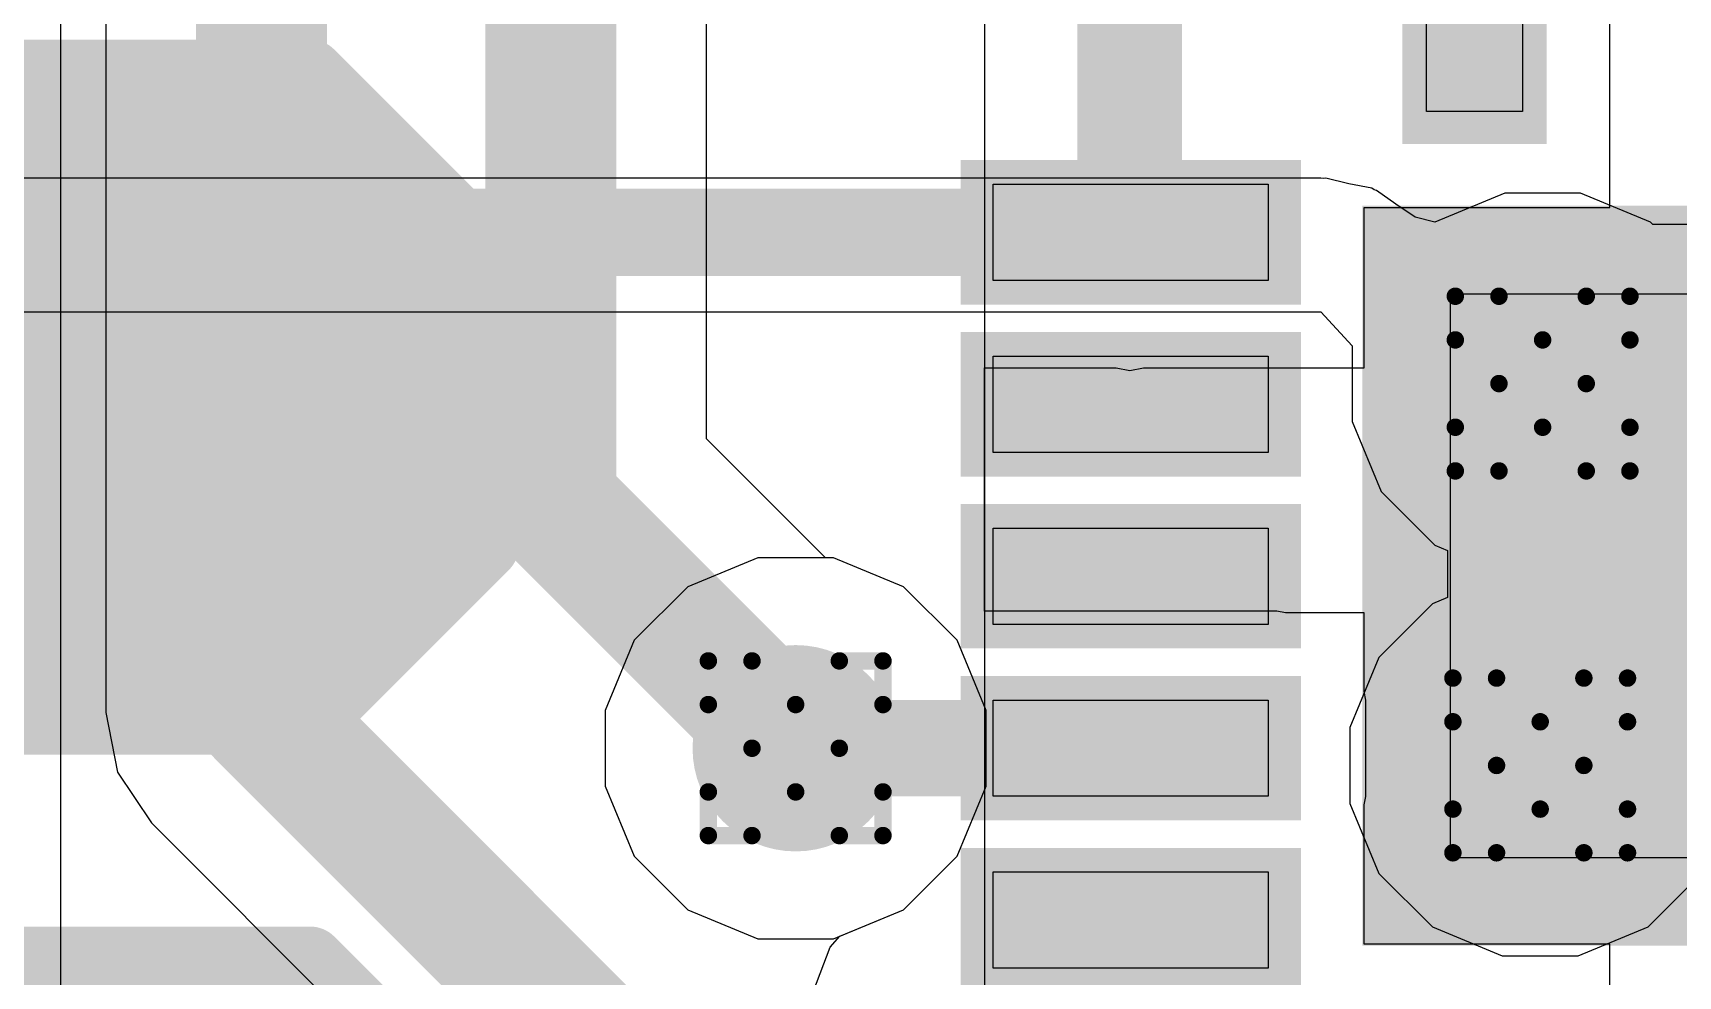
# Model space of a CAD drawing. Header units: inches. Extents: x -11 to 5379, y 0 to 5429.
# Drawn here: x 326.076 to 330.862, y 16.94 to 19.683 of the extents above; entities that cross this region are included whole.
import ezdxf

# ---------------------------------------------------------------- set-up
doc = ezdxf.new("R2010")
doc.units = ezdxf.units.IN
for name, color, linetype in [('Bottom Layer', 5, 'Continuous'), ('Drill Drawing', 1, 'Continuous'), ('GND', 16, 'Continuous'), ('PWR', 76, 'Continuous'), ('Top Layer', 1, 'Continuous'), ('Top Overlay', 2, 'Continuous'), ('Top Paste', 8, 'Continuous'), ('Top Solder', 216, 'Continuous'), ('Via Holes', 16, 'Continuous')]:
    doc.layers.add(name, color=color, linetype=linetype)

# ---------------------------------------------------------------- blocks, each defined once
blk = doc.blocks.new('14_VQFN__3_5_3_5__95')
at = {"layer": 'Top Layer'}
for points in [[(-1.14, 2.1751), (-0.86, 2.1751), (-0.86, 1.3251), (-1.14, 1.3251)], [(-0.6399, 2.1751), (-0.3599, 2.1751), (-0.3599, 1.3251), (-0.6399, 1.3251)], [(-0.14, 2.1751), (0.14, 2.1751), (0.14, 1.3251), (-0.14, 1.3251)], [(0.3601, 2.1751), (0.6401, 2.1751), (0.6401, 1.3251), (0.3601, 1.3251)], [(0.86, 2.1751), (1.14, 2.1751), (1.14, 1.3251), (0.86, 1.3251)], [(1.025, -1.025), (-1.025, -1.025), (-1.025, 1.025), (1.025, 1.025)], [(-2.1751, 0.6101), (-2.1751, 0.8901), (-1.3251, 0.8901), (-1.3251, 0.6101)], [(2.1751, 0.8901), (2.1751, 0.6101), (1.3251, 0.6101), (1.3251, 0.8901)], [(-1.3251, -0.6101), (-1.3251, -0.8901), (-2.1751, -0.8901), (-2.1751, -0.6101)], [(2.1751, -0.6101), (2.1751, -0.8901), (1.3251, -0.8901), (1.3251, -0.6101)], [(-0.8585, -2.1751), (-1.1385, -2.1751), (-1.1385, -1.3251), (-0.8585, -1.3251)], [(-0.3583, -2.1751), (-0.6384, -2.1751), (-0.6384, -1.3251), (-0.3583, -1.3251)], [(0.1415, -2.1751), (-0.1385, -2.1751), (-0.1385, -1.3251), (0.1415, -1.3251)], [(0.6417, -2.1751), (0.3616, -2.1751), (0.3616, -1.3251), (0.6417, -1.3251)], [(1.1415, -2.1751), (0.8615, -2.1751), (0.8615, -1.3251), (1.1415, -1.3251)]]:
    blk.add_hatch(color=1, dxfattribs=at).paths.add_polyline_path(points)
at = {"layer": 'Top Solder'}
for points in [[(-1.21, 2.2451), (-0.79, 2.2451), (-0.79, 1.2551), (-1.21, 1.2551)], [(-0.7099, 2.2451), (-0.2899, 2.2451), (-0.2899, 1.2551), (-0.7099, 1.2551)], [(-0.21, 2.2451), (0.21, 2.2451), (0.21, 1.2551), (-0.21, 1.2551)], [(0.2901, 2.2451), (0.7101, 2.2451), (0.7101, 1.2551), (0.2901, 1.2551)], [(0.79, 2.2451), (1.21, 2.2451), (1.21, 1.2551), (0.79, 1.2551)], [(1.0758, -1.0758), (-1.0758, -1.0758), (-1.0758, 1.0758), (1.0758, 1.0758)], [(-2.2451, 0.5401), (-2.2451, 0.9601), (-1.2551, 0.9601), (-1.2551, 0.5401)], [(2.2451, 0.9601), (2.2451, 0.5401), (1.2551, 0.5401), (1.2551, 0.9601)], [(-1.2551, -0.5401), (-1.2551, -0.9601), (-2.2451, -0.9601), (-2.2451, -0.5401)], [(2.2451, -0.5401), (2.2451, -0.9601), (1.2551, -0.9601), (1.2551, -0.5401)], [(-0.7885, -2.2451), (-1.2085, -2.2451), (-1.2085, -1.2551), (-0.7885, -1.2551)], [(-0.2883, -2.2451), (-0.7084, -2.2451), (-0.7084, -1.2551), (-0.2883, -1.2551)], [(0.2115, -2.2451), (-0.2085, -2.2451), (-0.2085, -1.2551), (0.2115, -1.2551)], [(0.7117, -2.2451), (0.2916, -2.2451), (0.2916, -1.2551), (0.7117, -1.2551)], [(1.2115, -2.2451), (0.7915, -2.2451), (0.7915, -1.2551), (1.2115, -1.2551)]]:
    blk.add_hatch(color=216, dxfattribs=at).paths.add_polyline_path(points)
at = {"layer": 'Top Overlay'}
for points in [[(-1.75, 1.1212, 0.127, 0.127, 0), (-1.75, 1.75, 0.127, 0.127, 0)], [(-1.3711, 1.75, 0.127, 0.127, 0), (-1.75, 1.75, 0.127, 0.127, 0)], [(1.75, 1.75, 0.127, 0.127, 0), (1.3711, 1.75, 0.127, 0.127, 0)], [(1.75, 1.1212, 0.127, 0.127, 0), (1.75, 1.75, 0.127, 0.127, 0)], [(-1.75, -0.3768, 0.127, 0.127, 0), (-1.75, 0.3789, 0.127, 0.127, 0)], [(1.75, -0.3788, 0.127, 0.127, 0), (1.75, 0.3789, 0.127, 0.127, 0)], [(-2.2835, -0.7247, 0.127, 0.127, 0), (-2.3597, -0.6485, 0.127, 0.127, 0)], [(-2.3597, -0.8009, 0.127, 0.127, 0), (-2.3597, -0.6485, 0.127, 0.127, 0)], [(-2.3597, -0.8009, 0.127, 0.127, 0), (-2.2835, -0.7247, 0.127, 0.127, 0)], [(-1.75, -1.75, 0.127, 0.127, 0), (-1.75, -1.1191, 0.127, 0.127, 0)], [(1.75, -1.75, 0.127, 0.127, 0), (1.75, -1.1211, 0.127, 0.127, 0)], [(-1.7501, -1.7501, 0.127, 0.127, 0), (-1.75, -1.75, 0.127, 0.127, 0)], [(-1.3696, -1.7501, 0.127, 0.127, 0), (-1.7501, -1.7501, 0.127, 0.127, 0)], [(1.75, -1.7501, 0.127, 0.127, 0), (1.3727, -1.7501, 0.127, 0.127, 0)], [(1.75, -1.7501, 0.127, 0.127, 0), (1.75, -1.75, 0.127, 0.127, 0)]]:
    blk.add_lwpolyline(points, format="xyseb", dxfattribs=at)
for points in [[(-1.7818, 1.75, 0.0635, 0.0635, 1), (-1.7183, 1.75, 0.0635, 0.0635, 1)], [(-1.7818, 1.75, 0.0635, 0.0635, 1), (-1.7183, 1.75, 0.0635, 0.0635, 1)], [(-1.4029, 1.75, 0.0635, 0.0635, 1), (-1.3394, 1.75, 0.0635, 0.0635, 1)], [(1.3394, 1.75, 0.0635, 0.0635, 1), (1.4029, 1.75, 0.0635, 0.0635, 1)], [(1.7183, 1.75, 0.0635, 0.0635, 1), (1.7818, 1.75, 0.0635, 0.0635, 1)], [(1.7183, 1.75, 0.0635, 0.0635, 1), (1.7818, 1.75, 0.0635, 0.0635, 1)], [(-1.7818, 1.1212, 0.0635, 0.0635, 1), (-1.7183, 1.1212, 0.0635, 0.0635, 1)], [(1.7183, 1.1212, 0.0635, 0.0635, 1), (1.7818, 1.1212, 0.0635, 0.0635, 1)], [(-1.7818, 0.3789, 0.0635, 0.0635, 1), (-1.7183, 0.3789, 0.0635, 0.0635, 1)], [(1.7183, 0.3789, 0.0635, 0.0635, 1), (1.7818, 0.3789, 0.0635, 0.0635, 1)], [(-1.7818, -0.3768, 0.0635, 0.0635, 1), (-1.7183, -0.3768, 0.0635, 0.0635, 1)], [(1.7183, -0.3788, 0.0635, 0.0635, 1), (1.7818, -0.3788, 0.0635, 0.0635, 1)], [(-2.3914, -0.6485, 0.0635, 0.0635, 1), (-2.3279, -0.6485, 0.0635, 0.0635, 1)], [(-2.3914, -0.6485, 0.0635, 0.0635, 1), (-2.3279, -0.6485, 0.0635, 0.0635, 1)], [(-2.3152, -0.7247, 0.0635, 0.0635, 1), (-2.2517, -0.7247, 0.0635, 0.0635, 1)], [(-2.3152, -0.7247, 0.0635, 0.0635, 1), (-2.2517, -0.7247, 0.0635, 0.0635, 1)], [(-2.3914, -0.8009, 0.0635, 0.0635, 1), (-2.3279, -0.8009, 0.0635, 0.0635, 1)], [(-2.3914, -0.8009, 0.0635, 0.0635, 1), (-2.3279, -0.8009, 0.0635, 0.0635, 1)], [(-1.7818, -1.1191, 0.0635, 0.0635, 1), (-1.7183, -1.1191, 0.0635, 0.0635, 1)], [(1.7183, -1.1211, 0.0635, 0.0635, 1), (1.7818, -1.1211, 0.0635, 0.0635, 1)], [(-1.7818, -1.7501, 0.0635, 0.0635, 1), (-1.7183, -1.7501, 0.0635, 0.0635, 1)], [(-1.7818, -1.7501, 0.0635, 0.0635, 1), (-1.7183, -1.7501, 0.0635, 0.0635, 1)], [(-1.7818, -1.75, 0.0635, 0.0635, 1), (-1.7183, -1.75, 0.0635, 0.0635, 1)], [(-1.7818, -1.75, 0.0635, 0.0635, 1), (-1.7183, -1.75, 0.0635, 0.0635, 1)], [(-1.4014, -1.7501, 0.0635, 0.0635, 1), (-1.3379, -1.7501, 0.0635, 0.0635, 1)], [(1.3409, -1.7501, 0.0635, 0.0635, 1), (1.4044, -1.7501, 0.0635, 0.0635, 1)], [(1.7183, -1.75, 0.0635, 0.0635, 1), (1.7818, -1.75, 0.0635, 0.0635, 1)], [(1.7183, -1.75, 0.0635, 0.0635, 1), (1.7818, -1.75, 0.0635, 0.0635, 1)], [(1.7182, -1.7501, 0.0635, 0.0635, 1), (1.7817, -1.7501, 0.0635, 0.0635, 1)], [(1.7182, -1.7501, 0.0635, 0.0635, 1), (1.7817, -1.7501, 0.0635, 0.0635, 1)]]:
    blk.add_lwpolyline(points, format="xyseb", close=True, dxfattribs=at)
at = {"layer": 'Top Paste'}
for p, q in [((-1.14, 2.15), (-1.14, 2.15)), ((-1.14, 2.15), (-0.86, 2.15)), ((-1.14, 1.35), (-1.14, 2.15)), ((-0.86, 2.15), (-0.86, 1.35)), ((-0.64, 2.15), (-0.64, 2.15)), ((-0.64, 2.15), (-0.36, 2.15)), ((-0.64, 1.35), (-0.64, 2.15)), ((-0.36, 2.15), (-0.36, 1.35)), ((-0.14, 2.15), (-0.14, 2.15)), ((-0.14, 2.15), (0.14, 2.15)), ((-0.14, 1.35), (-0.14, 2.15)), ((0.14, 2.15), (0.14, 1.35)), ((0.36, 2.15), (0.36, 2.15)), ((0.36, 2.15), (0.64, 2.15)), ((0.36, 1.35), (0.36, 2.15)), ((0.64, 2.15), (0.64, 1.35)), ((0.86, 2.15), (0.86, 2.15)), ((0.86, 2.15), (1.14, 2.15)), ((0.86, 1.35), (0.86, 2.15)), ((1.14, 2.15), (1.14, 1.35)), ((-0.86, 1.35), (-1.14, 1.35)), ((-0.36, 1.35), (-0.64, 1.35)), ((0.14, 1.35), (-0.14, 1.35)), ((0.64, 1.35), (0.36, 1.35)), ((1.14, 1.35), (0.86, 1.35)), ((-2.15, 0.61), (-2.15, 0.89)), ((-2.15, 0.89), (-1.35, 0.89)), ((-1.35, 0.89), (-1.35, 0.61)), ((1.35, 0.61), (1.35, 0.89)), ((1.35, 0.89), (2.15, 0.89)), ((2.15, 0.89), (2.15, 0.89)), ((2.15, 0.89), (2.15, 0.61)), ((-0.82, -0.82), (-0.82, 0.82)), ((-0.82, 0.82), (0.82, 0.82)), ((0.82, 0.82), (0.82, -0.82)), ((-2.15, 0.61), (-2.15, 0.61)), ((-1.35, 0.61), (-2.15, 0.61)), ((2.15, 0.61), (1.35, 0.61)), ((-2.15, -0.8899), (-2.15, -0.6099)), ((-2.15, -0.6099), (-1.35, -0.6099)), ((-1.35, -0.6099), (-1.35, -0.6099)), ((-1.35, -0.6099), (-1.35, -0.8899)), ((1.35, -0.89), (1.35, -0.61)), ((1.35, -0.61), (2.15, -0.61)), ((2.15, -0.61), (2.15, -0.61)), ((2.15, -0.61), (2.15, -0.89)), ((0.82, -0.82), (-0.82, -0.82)), ((0.82, -0.82), (0.82, -0.82)), ((-1.35, -0.8899), (-2.15, -0.8899)), ((2.15, -0.89), (1.35, -0.89)), ((-1.1385, -2.15), (-1.1385, -1.35)), ((-1.1385, -1.35), (-0.8585, -1.35)), ((-0.8585, -1.35), (-0.8585, -2.15)), ((-0.6385, -2.15), (-0.6385, -1.35)), ((-0.6385, -1.35), (-0.3585, -1.35)), ((-0.3585, -1.35), (-0.3585, -2.15)), ((-0.1385, -2.15), (-0.1385, -1.35)), ((-0.1385, -1.35), (0.1415, -1.35)), ((0.1415, -1.35), (0.1415, -2.15)), ((0.3615, -2.15), (0.3615, -1.35)), ((0.3615, -1.35), (0.6415, -1.35)), ((0.6415, -1.35), (0.6415, -2.15)), ((0.8615, -2.15), (0.8615, -1.35)), ((0.8615, -1.35), (1.1415, -1.35)), ((1.1415, -1.35), (1.1415, -2.15)), ((-0.8585, -2.15), (-1.1385, -2.15)), ((-0.8585, -2.15), (-0.8585, -2.15)), ((-0.3585, -2.15), (-0.6385, -2.15)), ((-0.3585, -2.15), (-0.3585, -2.15)), ((0.1415, -2.15), (-0.1385, -2.15)), ((0.1415, -2.15), (0.1415, -2.15)), ((0.6415, -2.15), (0.3615, -2.15)), ((0.6415, -2.15), (0.6415, -2.15)), ((1.1415, -2.15), (0.8615, -2.15)), ((1.1415, -2.15), (1.1415, -2.15))]:
    blk.add_line(p, q, dxfattribs=at)
blk = doc.blocks.new('T__________161')
at = {"layer": 'Top Layer'}
blk.add_hatch(color=1, dxfattribs=at).paths.add_polyline_path([(0.381, 0.762), (-0.381, 0.762), (-0.762, 0.381), (-0.762, -0.381), (-0.381, -0.762), (0.381, -0.762), (0.762, -0.381), (0.762, 0.381)])
at = {"layer": 'Top Paste'}
blk.add_hatch(color=8, dxfattribs=at).paths.add_polyline_path([(0.381, 0.762), (-0.381, 0.762), (-0.762, 0.381), (-0.762, -0.381), (-0.381, -0.762), (0.381, -0.762), (0.762, -0.381), (0.762, 0.381)])
at = {"layer": 'Top Solder'}
blk.add_hatch(color=216, dxfattribs=at).paths.add_polyline_path([(0.4318, 0.8636), (-0.4318, 0.8636), (-0.8636, 0.4318), (-0.8636, -0.4318), (-0.4318, -0.8636), (0.4318, -0.8636), (0.8636, -0.4318), (0.8636, 0.4318)])
at = {"layer": 'Top Overlay'}
for points in [[(-0.9398, 0.4318, 0.2, 0.2, 0), (-0.4318, 0.9398, 0.2, 0.2, 0)], [(-0.4318, 0.9398, 0.2, 0.2, 0), (0.4318, 0.9398, 0.2, 0.2, 0)], [(0.4318, 0.9398, 0.2, 0.2, 0), (0.9398, 0.4318, 0.2, 0.2, 0)], [(-0.9398, -0.4318, 0.2, 0.2, 0), (-0.9398, 0.4318, 0.2, 0.2, 0)], [(0.9398, -0.4318, 0.2, 0.2, 0), (0.9398, 0.4318, 0.2, 0.2, 0)], [(-0.9398, -0.4318, 0.2, 0.2, 0), (-0.4318, -0.9398, 0.2, 0.2, 0)], [(0.4318, -0.9398, 0.2, 0.2, 0), (0.9398, -0.4318, 0.2, 0.2, 0)], [(-0.4318, -0.9398, 0.2, 0.2, 0), (0.4318, -0.9398, 0.2, 0.2, 0)]]:
    blk.add_lwpolyline(points, format="xyseb", dxfattribs=at)
for points in [[(-0.4818, 0.9398, 0.1, 0.1, 1), (-0.3818, 0.9398, 0.1, 0.1, 1)], [(-0.4818, 0.9398, 0.1, 0.1, 1), (-0.3818, 0.9398, 0.1, 0.1, 1)], [(0.3818, 0.9398, 0.1, 0.1, 1), (0.4818, 0.9398, 0.1, 0.1, 1)], [(0.3818, 0.9398, 0.1, 0.1, 1), (0.4818, 0.9398, 0.1, 0.1, 1)], [(-0.9898, 0.4318, 0.1, 0.1, 1), (-0.8898, 0.4318, 0.1, 0.1, 1)], [(-0.9898, 0.4318, 0.1, 0.1, 1), (-0.8898, 0.4318, 0.1, 0.1, 1)], [(0.8898, 0.4318, 0.1, 0.1, 1), (0.9898, 0.4318, 0.1, 0.1, 1)], [(0.8898, 0.4318, 0.1, 0.1, 1), (0.9898, 0.4318, 0.1, 0.1, 1)], [(-0.9898, -0.4318, 0.1, 0.1, 1), (-0.8898, -0.4318, 0.1, 0.1, 1)], [(-0.9898, -0.4318, 0.1, 0.1, 1), (-0.8898, -0.4318, 0.1, 0.1, 1)], [(0.8898, -0.4318, 0.1, 0.1, 1), (0.9898, -0.4318, 0.1, 0.1, 1)], [(0.8898, -0.4318, 0.1, 0.1, 1), (0.9898, -0.4318, 0.1, 0.1, 1)], [(-0.4818, -0.9398, 0.1, 0.1, 1), (-0.3818, -0.9398, 0.1, 0.1, 1)], [(-0.4818, -0.9398, 0.1, 0.1, 1), (-0.3818, -0.9398, 0.1, 0.1, 1)], [(0.3818, -0.9398, 0.1, 0.1, 1), (0.4818, -0.9398, 0.1, 0.1, 1)], [(0.3818, -0.9398, 0.1, 0.1, 1), (0.4818, -0.9398, 0.1, 0.1, 1)]]:
    blk.add_lwpolyline(points, format="xyseb", close=True, dxfattribs=at)
blk = doc.blocks.new('T__________163')
at = {"layer": 'Top Layer'}
blk.add_hatch(color=1, dxfattribs=at).paths.add_polyline_path([(0.381, 0.762), (-0.381, 0.762), (-0.762, 0.381), (-0.762, -0.381), (-0.381, -0.762), (0.381, -0.762), (0.762, -0.381), (0.762, 0.381)])
at = {"layer": 'Top Paste'}
blk.add_hatch(color=8, dxfattribs=at).paths.add_polyline_path([(0.381, 0.762), (-0.381, 0.762), (-0.762, 0.381), (-0.762, -0.381), (-0.381, -0.762), (0.381, -0.762), (0.762, -0.381), (0.762, 0.381)])
at = {"layer": 'Top Solder'}
blk.add_hatch(color=216, dxfattribs=at).paths.add_polyline_path([(0.4318, 0.8636), (-0.4318, 0.8636), (-0.8636, 0.4318), (-0.8636, -0.4318), (-0.4318, -0.8636), (0.4318, -0.8636), (0.8636, -0.4318), (0.8636, 0.4318)])
at = {"layer": 'Top Overlay'}
for points in [[(-0.9398, 0.4318, 0.2, 0.2, 0), (-0.4318, 0.9398, 0.2, 0.2, 0)], [(-0.4318, 0.9398, 0.2, 0.2, 0), (0.4318, 0.9398, 0.2, 0.2, 0)], [(0.4318, 0.9398, 0.2, 0.2, 0), (0.9398, 0.4318, 0.2, 0.2, 0)], [(-0.9398, -0.4318, 0.2, 0.2, 0), (-0.9398, 0.4318, 0.2, 0.2, 0)], [(0.9398, -0.4318, 0.2, 0.2, 0), (0.9398, 0.4318, 0.2, 0.2, 0)], [(-0.9398, -0.4318, 0.2, 0.2, 0), (-0.4318, -0.9398, 0.2, 0.2, 0)], [(0.4318, -0.9398, 0.2, 0.2, 0), (0.9398, -0.4318, 0.2, 0.2, 0)], [(-0.4318, -0.9398, 0.2, 0.2, 0), (0.4318, -0.9398, 0.2, 0.2, 0)]]:
    blk.add_lwpolyline(points, format="xyseb", dxfattribs=at)
for points in [[(-0.4818, 0.9398, 0.1, 0.1, 1), (-0.3818, 0.9398, 0.1, 0.1, 1)], [(-0.4818, 0.9398, 0.1, 0.1, 1), (-0.3818, 0.9398, 0.1, 0.1, 1)], [(0.3818, 0.9398, 0.1, 0.1, 1), (0.4818, 0.9398, 0.1, 0.1, 1)], [(0.3818, 0.9398, 0.1, 0.1, 1), (0.4818, 0.9398, 0.1, 0.1, 1)], [(-0.9898, 0.4318, 0.1, 0.1, 1), (-0.8898, 0.4318, 0.1, 0.1, 1)], [(-0.9898, 0.4318, 0.1, 0.1, 1), (-0.8898, 0.4318, 0.1, 0.1, 1)], [(0.8898, 0.4318, 0.1, 0.1, 1), (0.9898, 0.4318, 0.1, 0.1, 1)], [(0.8898, 0.4318, 0.1, 0.1, 1), (0.9898, 0.4318, 0.1, 0.1, 1)], [(-0.9898, -0.4318, 0.1, 0.1, 1), (-0.8898, -0.4318, 0.1, 0.1, 1)], [(-0.9898, -0.4318, 0.1, 0.1, 1), (-0.8898, -0.4318, 0.1, 0.1, 1)], [(0.8898, -0.4318, 0.1, 0.1, 1), (0.9898, -0.4318, 0.1, 0.1, 1)], [(0.8898, -0.4318, 0.1, 0.1, 1), (0.9898, -0.4318, 0.1, 0.1, 1)], [(-0.4818, -0.9398, 0.1, 0.1, 1), (-0.3818, -0.9398, 0.1, 0.1, 1)], [(-0.4818, -0.9398, 0.1, 0.1, 1), (-0.3818, -0.9398, 0.1, 0.1, 1)], [(0.3818, -0.9398, 0.1, 0.1, 1), (0.4818, -0.9398, 0.1, 0.1, 1)], [(0.3818, -0.9398, 0.1, 0.1, 1), (0.4818, -0.9398, 0.1, 0.1, 1)]]:
    blk.add_lwpolyline(points, format="xyseb", close=True, dxfattribs=at)

msp = doc.modelspace()

# ---------------------------------------------------------------- hatches: boundary and pattern name
at = {"layer": 'Bottom Layer'}
h = msp.add_hatch(color=5, dxfattribs=at)
edge = h.paths.add_edge_path()
edge.add_arc((330.4681, 18.6632), 0.3, 0, 360)
h = msp.add_hatch(color=5, dxfattribs=at)
edge = h.paths.add_edge_path()
edge.add_arc((328.295, 17.6028), 0.3, 0, 360)
h = msp.add_hatch(color=5, dxfattribs=at)
edge = h.paths.add_edge_path()
edge.add_arc((330.4611, 17.5528), 0.3, 0, 360)
at = {"layer": 'GND'}
h = msp.add_hatch(color=16, dxfattribs=at)
edge = h.paths.add_edge_path()
edge.add_arc((330.4681, 18.6632), 0.3, 0, 360)
h = msp.add_hatch(color=16, dxfattribs=at)
edge = h.paths.add_edge_path()
edge.add_arc((328.295, 17.6028), 0.3, 0, 360)
h = msp.add_hatch(color=16, dxfattribs=at)
edge = h.paths.add_edge_path()
edge.add_arc((330.4611, 17.5528), 0.3, 0, 360)
at = {"layer": 'PWR'}
h = msp.add_hatch(color=76, dxfattribs=at)
edge = h.paths.add_edge_path()
edge.add_arc((330.4681, 18.6632), 0.3, 0, 360)
h = msp.add_hatch(color=76, dxfattribs=at)
edge = h.paths.add_edge_path()
edge.add_arc((328.295, 17.6028), 0.3, 0, 360)
h = msp.add_hatch(color=76, dxfattribs=at)
edge = h.paths.add_edge_path()
edge.add_arc((330.4611, 17.5528), 0.3, 0, 360)
at = {"layer": 'Top Layer'}
h = msp.add_hatch(color=1, dxfattribs=at)
edge = h.paths.add_edge_path()
edge.add_arc((330.4681, 18.6632), 0.3, 0, 360)
h = msp.add_hatch(color=1, dxfattribs=at)
edge = h.paths.add_edge_path()
edge.add_arc((328.295, 17.6028), 0.3, 0, 360)
h = msp.add_hatch(color=1, dxfattribs=at)
edge = h.paths.add_edge_path()
edge.add_arc((330.4611, 17.5528), 0.3, 0, 360)
msp.add_hatch(color=1, dxfattribs=at).paths.add_polyline_path([(328.041, 17.4628), (329.6947, 17.4628), (329.6947, 17.7429), (328.041, 17.7429)])
at = {"layer": 'Via Holes'}
h = msp.add_hatch(color=7, dxfattribs=at)
edge = h.paths.add_edge_path()
edge.add_arc((330.4681, 18.6632), 0.15, 0, 360)
h = msp.add_hatch(color=7, dxfattribs=at)
edge = h.paths.add_edge_path()
edge.add_arc((328.295, 17.6028), 0.15, 0, 360)
h = msp.add_hatch(color=7, dxfattribs=at)
edge = h.paths.add_edge_path()
edge.add_arc((330.4611, 17.5528), 0.15, 0, 360)

# ---------------------------------------------------------------- linework, layer by layer
at = {"layer": 'Bottom Layer'}
for p, q in [((326.2877, 25.9622), (326.2877, 17.7063)), ((328.0359, 18.5029), (328.0359, 24.6499)), ((328.3819, 18.1568), (328.0359, 18.5029)), ((328.4052, 18.1568), (328.3819, 18.1568)), ((328.6088, 18.0725), (328.4052, 18.1568)), ((328.7647, 17.9167), (328.6088, 18.0725)), ((328.849, 17.713), (328.7647, 17.9167)), ((328.849, 17.4926), (328.849, 17.713)), ((326.2877, 17.7063), (326.3222, 17.5328)), ((326.3222, 17.5328), (326.4205, 17.3858)), ((328.7647, 17.289), (328.849, 17.4926)), ((326.4205, 17.3858), (327.7723, 16.034)), ((328.6088, 17.1332), (328.7647, 17.289)), ((328.4234, 17.0564), (328.6088, 17.1332)), ((328.3958, 17.0242), (328.4234, 17.0564)), ((328.3377, 16.871), (328.3958, 17.0242))]:
    msp.add_line(p, q, dxfattribs=at)
for points in [[(326.7409, 17.7063, 0.381, 0.381, 0), (326.7409, 25.9622, 0.381, 0.381, 0)], [(327.5827, 18.3151, 0.381, 0.381, 0), (327.5827, 24.8376, 0.381, 0.381, 0)], [(327.5827, 18.3151, 0.381, 0.381, 0), (328.295, 17.6028, 0.381, 0.381, 0)], [(326.7409, 17.7063, 0.381, 0.381, 0), (328.0928, 16.3544, 0.381, 0.381, 0)]]:
    msp.add_lwpolyline(points, format="xyseb", dxfattribs=at)
for points in [[(327.4875, 18.3151, 0.1905, 0.1905, 1), (327.678, 18.3151, 0.1905, 0.1905, 1)], [(327.4875, 18.3151, 0.1905, 0.1905, 1), (327.678, 18.3151, 0.1905, 0.1905, 1)], [(326.6457, 17.7063, 0.1905, 0.1905, 1), (326.8362, 17.7063, 0.1905, 0.1905, 1)], [(326.6457, 17.7063, 0.1905, 0.1905, 1), (326.8362, 17.7063, 0.1905, 0.1905, 1)], [(328.1997, 17.6028, 0.1905, 0.1905, 1), (328.3902, 17.6028, 0.1905, 0.1905, 1)]]:
    msp.add_lwpolyline(points, format="xyseb", close=True, dxfattribs=at)
at = {"layer": 'Drill Drawing'}
for points in [[(330.2141, 18.7902, 0.0508, 0.0508, 0), (330.2141, 18.9172, 0.0508, 0.0508, 0)], [(330.2141, 18.9172, 0.0508, 0.0508, 0), (330.3411, 18.9172, 0.0508, 0.0508, 0)], [(330.3411, 18.9172, 0.0508, 0.0508, 0), (330.4681, 18.7902, 0.0508, 0.0508, 0)], [(330.4681, 18.7902, 0.0508, 0.0508, 0), (330.5951, 18.9172, 0.0508, 0.0508, 0)], [(330.5951, 18.9172, 0.0508, 0.0508, 0), (330.7221, 18.9172, 0.0508, 0.0508, 0)], [(330.7221, 18.7902, 0.0508, 0.0508, 0), (330.7221, 18.9172, 0.0508, 0.0508, 0)], [(330.2141, 18.7902, 0.0508, 0.0508, 0), (330.3411, 18.6632, 0.0508, 0.0508, 0)], [(330.5951, 18.6632, 0.0508, 0.0508, 0), (330.7221, 18.7902, 0.0508, 0.0508, 0)], [(330.2141, 18.5362, 0.0508, 0.0508, 0), (330.3411, 18.6632, 0.0508, 0.0508, 0)], [(330.5951, 18.6632, 0.0508, 0.0508, 0), (330.7221, 18.5362, 0.0508, 0.0508, 0)], [(330.2141, 18.4092, 0.0508, 0.0508, 0), (330.2141, 18.5362, 0.0508, 0.0508, 0)], [(330.3411, 18.4092, 0.0508, 0.0508, 0), (330.4681, 18.5362, 0.0508, 0.0508, 0)], [(330.4681, 18.5362, 0.0508, 0.0508, 0), (330.5951, 18.4092, 0.0508, 0.0508, 0)], [(330.7221, 18.4092, 0.0508, 0.0508, 0), (330.7221, 18.5362, 0.0508, 0.0508, 0)], [(330.2141, 18.4092, 0.0508, 0.0508, 0), (330.3411, 18.4092, 0.0508, 0.0508, 0)], [(330.5951, 18.4092, 0.0508, 0.0508, 0), (330.7221, 18.4092, 0.0508, 0.0508, 0)], [(328.041, 17.7298, 0.0508, 0.0508, 0), (328.041, 17.8568, 0.0508, 0.0508, 0)], [(328.041, 17.8568, 0.0508, 0.0508, 0), (328.168, 17.8568, 0.0508, 0.0508, 0)], [(328.168, 17.8568, 0.0508, 0.0508, 0), (328.295, 17.7298, 0.0508, 0.0508, 0)], [(328.295, 17.7298, 0.0508, 0.0508, 0), (328.422, 17.8568, 0.0508, 0.0508, 0)], [(328.422, 17.8568, 0.0508, 0.0508, 0), (328.549, 17.8568, 0.0508, 0.0508, 0)], [(328.549, 17.7298, 0.0508, 0.0508, 0), (328.549, 17.8568, 0.0508, 0.0508, 0)], [(330.2071, 17.6798, 0.0508, 0.0508, 0), (330.2071, 17.8068, 0.0508, 0.0508, 0)], [(330.2071, 17.8068, 0.0508, 0.0508, 0), (330.3341, 17.8068, 0.0508, 0.0508, 0)], [(330.3341, 17.8068, 0.0508, 0.0508, 0), (330.4611, 17.6798, 0.0508, 0.0508, 0)], [(330.4611, 17.6798, 0.0508, 0.0508, 0), (330.5881, 17.8068, 0.0508, 0.0508, 0)], [(330.5881, 17.8068, 0.0508, 0.0508, 0), (330.7151, 17.8068, 0.0508, 0.0508, 0)], [(330.7151, 17.6798, 0.0508, 0.0508, 0), (330.7151, 17.8068, 0.0508, 0.0508, 0)], [(328.041, 17.7298, 0.0508, 0.0508, 0), (328.168, 17.6028, 0.0508, 0.0508, 0)], [(328.422, 17.6028, 0.0508, 0.0508, 0), (328.549, 17.7298, 0.0508, 0.0508, 0)], [(330.2071, 17.6798, 0.0508, 0.0508, 0), (330.3341, 17.5528, 0.0508, 0.0508, 0)], [(330.5881, 17.5528, 0.0508, 0.0508, 0), (330.7151, 17.6798, 0.0508, 0.0508, 0)], [(328.041, 17.4758, 0.0508, 0.0508, 0), (328.168, 17.6028, 0.0508, 0.0508, 0)], [(328.422, 17.6028, 0.0508, 0.0508, 0), (328.549, 17.4758, 0.0508, 0.0508, 0)], [(330.2071, 17.4258, 0.0508, 0.0508, 0), (330.3341, 17.5528, 0.0508, 0.0508, 0)], [(330.5881, 17.5528, 0.0508, 0.0508, 0), (330.7151, 17.4258, 0.0508, 0.0508, 0)], [(328.041, 17.3488, 0.0508, 0.0508, 0), (328.041, 17.4758, 0.0508, 0.0508, 0)], [(328.168, 17.3488, 0.0508, 0.0508, 0), (328.295, 17.4758, 0.0508, 0.0508, 0)], [(328.295, 17.4758, 0.0508, 0.0508, 0), (328.422, 17.3488, 0.0508, 0.0508, 0)], [(328.549, 17.3488, 0.0508, 0.0508, 0), (328.549, 17.4758, 0.0508, 0.0508, 0)], [(330.2071, 17.2988, 0.0508, 0.0508, 0), (330.2071, 17.4258, 0.0508, 0.0508, 0)], [(330.3341, 17.2988, 0.0508, 0.0508, 0), (330.4611, 17.4258, 0.0508, 0.0508, 0)], [(330.4611, 17.4258, 0.0508, 0.0508, 0), (330.5881, 17.2988, 0.0508, 0.0508, 0)], [(330.7151, 17.2988, 0.0508, 0.0508, 0), (330.7151, 17.4258, 0.0508, 0.0508, 0)], [(328.041, 17.3488, 0.0508, 0.0508, 0), (328.168, 17.3488, 0.0508, 0.0508, 0)], [(328.422, 17.3488, 0.0508, 0.0508, 0), (328.549, 17.3488, 0.0508, 0.0508, 0)], [(330.2071, 17.2988, 0.0508, 0.0508, 0), (330.3341, 17.2988, 0.0508, 0.0508, 0)], [(330.5881, 17.2988, 0.0508, 0.0508, 0), (330.7151, 17.2988, 0.0508, 0.0508, 0)]]:
    msp.add_lwpolyline(points, format="xyseb", dxfattribs=at)
for points in [[(330.2014, 18.9172, 0.0254, 0.0254, 1), (330.2268, 18.9172, 0.0254, 0.0254, 1)], [(330.2014, 18.9172, 0.0254, 0.0254, 1), (330.2268, 18.9172, 0.0254, 0.0254, 1)], [(330.3284, 18.9172, 0.0254, 0.0254, 1), (330.3538, 18.9172, 0.0254, 0.0254, 1)], [(330.3284, 18.9172, 0.0254, 0.0254, 1), (330.3538, 18.9172, 0.0254, 0.0254, 1)], [(330.5824, 18.9172, 0.0254, 0.0254, 1), (330.6078, 18.9172, 0.0254, 0.0254, 1)], [(330.5824, 18.9172, 0.0254, 0.0254, 1), (330.6078, 18.9172, 0.0254, 0.0254, 1)], [(330.7094, 18.9172, 0.0254, 0.0254, 1), (330.7348, 18.9172, 0.0254, 0.0254, 1)], [(330.7094, 18.9172, 0.0254, 0.0254, 1), (330.7348, 18.9172, 0.0254, 0.0254, 1)], [(330.2014, 18.7902, 0.0254, 0.0254, 1), (330.2268, 18.7902, 0.0254, 0.0254, 1)], [(330.2014, 18.7902, 0.0254, 0.0254, 1), (330.2268, 18.7902, 0.0254, 0.0254, 1)], [(330.4554, 18.7902, 0.0254, 0.0254, 1), (330.4808, 18.7902, 0.0254, 0.0254, 1)], [(330.4554, 18.7902, 0.0254, 0.0254, 1), (330.4808, 18.7902, 0.0254, 0.0254, 1)], [(330.7094, 18.7902, 0.0254, 0.0254, 1), (330.7348, 18.7902, 0.0254, 0.0254, 1)], [(330.7094, 18.7902, 0.0254, 0.0254, 1), (330.7348, 18.7902, 0.0254, 0.0254, 1)], [(330.3284, 18.6632, 0.0254, 0.0254, 1), (330.3538, 18.6632, 0.0254, 0.0254, 1)], [(330.3284, 18.6632, 0.0254, 0.0254, 1), (330.3538, 18.6632, 0.0254, 0.0254, 1)], [(330.5824, 18.6632, 0.0254, 0.0254, 1), (330.6078, 18.6632, 0.0254, 0.0254, 1)], [(330.5824, 18.6632, 0.0254, 0.0254, 1), (330.6078, 18.6632, 0.0254, 0.0254, 1)], [(330.2014, 18.5362, 0.0254, 0.0254, 1), (330.2268, 18.5362, 0.0254, 0.0254, 1)], [(330.2014, 18.5362, 0.0254, 0.0254, 1), (330.2268, 18.5362, 0.0254, 0.0254, 1)], [(330.4554, 18.5362, 0.0254, 0.0254, 1), (330.4808, 18.5362, 0.0254, 0.0254, 1)], [(330.4554, 18.5362, 0.0254, 0.0254, 1), (330.4808, 18.5362, 0.0254, 0.0254, 1)], [(330.7094, 18.5362, 0.0254, 0.0254, 1), (330.7348, 18.5362, 0.0254, 0.0254, 1)], [(330.7094, 18.5362, 0.0254, 0.0254, 1), (330.7348, 18.5362, 0.0254, 0.0254, 1)], [(330.2014, 18.4092, 0.0254, 0.0254, 1), (330.2268, 18.4092, 0.0254, 0.0254, 1)], [(330.2014, 18.4092, 0.0254, 0.0254, 1), (330.2268, 18.4092, 0.0254, 0.0254, 1)], [(330.3284, 18.4092, 0.0254, 0.0254, 1), (330.3538, 18.4092, 0.0254, 0.0254, 1)], [(330.3284, 18.4092, 0.0254, 0.0254, 1), (330.3538, 18.4092, 0.0254, 0.0254, 1)], [(330.5824, 18.4092, 0.0254, 0.0254, 1), (330.6078, 18.4092, 0.0254, 0.0254, 1)], [(330.5824, 18.4092, 0.0254, 0.0254, 1), (330.6078, 18.4092, 0.0254, 0.0254, 1)], [(330.7094, 18.4092, 0.0254, 0.0254, 1), (330.7348, 18.4092, 0.0254, 0.0254, 1)], [(330.7094, 18.4092, 0.0254, 0.0254, 1), (330.7348, 18.4092, 0.0254, 0.0254, 1)], [(328.0283, 17.8568, 0.0254, 0.0254, 1), (328.0537, 17.8568, 0.0254, 0.0254, 1)], [(328.0283, 17.8568, 0.0254, 0.0254, 1), (328.0537, 17.8568, 0.0254, 0.0254, 1)], [(328.1553, 17.8568, 0.0254, 0.0254, 1), (328.1807, 17.8568, 0.0254, 0.0254, 1)], [(328.1553, 17.8568, 0.0254, 0.0254, 1), (328.1807, 17.8568, 0.0254, 0.0254, 1)], [(328.4093, 17.8568, 0.0254, 0.0254, 1), (328.4347, 17.8568, 0.0254, 0.0254, 1)], [(328.4093, 17.8568, 0.0254, 0.0254, 1), (328.4347, 17.8568, 0.0254, 0.0254, 1)], [(328.5363, 17.8568, 0.0254, 0.0254, 1), (328.5617, 17.8568, 0.0254, 0.0254, 1)], [(328.5363, 17.8568, 0.0254, 0.0254, 1), (328.5617, 17.8568, 0.0254, 0.0254, 1)], [(330.1944, 17.8068, 0.0254, 0.0254, 1), (330.2198, 17.8068, 0.0254, 0.0254, 1)], [(330.1944, 17.8068, 0.0254, 0.0254, 1), (330.2198, 17.8068, 0.0254, 0.0254, 1)], [(330.3214, 17.8068, 0.0254, 0.0254, 1), (330.3468, 17.8068, 0.0254, 0.0254, 1)], [(330.3214, 17.8068, 0.0254, 0.0254, 1), (330.3468, 17.8068, 0.0254, 0.0254, 1)], [(330.5754, 17.8068, 0.0254, 0.0254, 1), (330.6008, 17.8068, 0.0254, 0.0254, 1)], [(330.5754, 17.8068, 0.0254, 0.0254, 1), (330.6008, 17.8068, 0.0254, 0.0254, 1)], [(330.7024, 17.8068, 0.0254, 0.0254, 1), (330.7278, 17.8068, 0.0254, 0.0254, 1)], [(330.7024, 17.8068, 0.0254, 0.0254, 1), (330.7278, 17.8068, 0.0254, 0.0254, 1)], [(328.0283, 17.7298, 0.0254, 0.0254, 1), (328.0537, 17.7298, 0.0254, 0.0254, 1)], [(328.0283, 17.7298, 0.0254, 0.0254, 1), (328.0537, 17.7298, 0.0254, 0.0254, 1)], [(328.2823, 17.7298, 0.0254, 0.0254, 1), (328.3077, 17.7298, 0.0254, 0.0254, 1)], [(328.2823, 17.7298, 0.0254, 0.0254, 1), (328.3077, 17.7298, 0.0254, 0.0254, 1)], [(328.5363, 17.7298, 0.0254, 0.0254, 1), (328.5617, 17.7298, 0.0254, 0.0254, 1)], [(328.5363, 17.7298, 0.0254, 0.0254, 1), (328.5617, 17.7298, 0.0254, 0.0254, 1)], [(330.1944, 17.6798, 0.0254, 0.0254, 1), (330.2198, 17.6798, 0.0254, 0.0254, 1)], [(330.1944, 17.6798, 0.0254, 0.0254, 1), (330.2198, 17.6798, 0.0254, 0.0254, 1)], [(330.4484, 17.6798, 0.0254, 0.0254, 1), (330.4738, 17.6798, 0.0254, 0.0254, 1)], [(330.4484, 17.6798, 0.0254, 0.0254, 1), (330.4738, 17.6798, 0.0254, 0.0254, 1)], [(330.7024, 17.6798, 0.0254, 0.0254, 1), (330.7278, 17.6798, 0.0254, 0.0254, 1)], [(330.7024, 17.6798, 0.0254, 0.0254, 1), (330.7278, 17.6798, 0.0254, 0.0254, 1)], [(328.1553, 17.6028, 0.0254, 0.0254, 1), (328.1807, 17.6028, 0.0254, 0.0254, 1)], [(328.1553, 17.6028, 0.0254, 0.0254, 1), (328.1807, 17.6028, 0.0254, 0.0254, 1)], [(328.4093, 17.6028, 0.0254, 0.0254, 1), (328.4347, 17.6028, 0.0254, 0.0254, 1)], [(328.4093, 17.6028, 0.0254, 0.0254, 1), (328.4347, 17.6028, 0.0254, 0.0254, 1)], [(330.3214, 17.5528, 0.0254, 0.0254, 1), (330.3468, 17.5528, 0.0254, 0.0254, 1)], [(330.3214, 17.5528, 0.0254, 0.0254, 1), (330.3468, 17.5528, 0.0254, 0.0254, 1)], [(330.5754, 17.5528, 0.0254, 0.0254, 1), (330.6008, 17.5528, 0.0254, 0.0254, 1)], [(330.5754, 17.5528, 0.0254, 0.0254, 1), (330.6008, 17.5528, 0.0254, 0.0254, 1)], [(328.0283, 17.4758, 0.0254, 0.0254, 1), (328.0537, 17.4758, 0.0254, 0.0254, 1)], [(328.0283, 17.4758, 0.0254, 0.0254, 1), (328.0537, 17.4758, 0.0254, 0.0254, 1)], [(328.2823, 17.4758, 0.0254, 0.0254, 1), (328.3077, 17.4758, 0.0254, 0.0254, 1)], [(328.2823, 17.4758, 0.0254, 0.0254, 1), (328.3077, 17.4758, 0.0254, 0.0254, 1)], [(328.5363, 17.4758, 0.0254, 0.0254, 1), (328.5617, 17.4758, 0.0254, 0.0254, 1)], [(328.5363, 17.4758, 0.0254, 0.0254, 1), (328.5617, 17.4758, 0.0254, 0.0254, 1)], [(330.1944, 17.4258, 0.0254, 0.0254, 1), (330.2198, 17.4258, 0.0254, 0.0254, 1)], [(330.1944, 17.4258, 0.0254, 0.0254, 1), (330.2198, 17.4258, 0.0254, 0.0254, 1)], [(330.4484, 17.4258, 0.0254, 0.0254, 1), (330.4738, 17.4258, 0.0254, 0.0254, 1)], [(330.4484, 17.4258, 0.0254, 0.0254, 1), (330.4738, 17.4258, 0.0254, 0.0254, 1)], [(330.7024, 17.4258, 0.0254, 0.0254, 1), (330.7278, 17.4258, 0.0254, 0.0254, 1)], [(330.7024, 17.4258, 0.0254, 0.0254, 1), (330.7278, 17.4258, 0.0254, 0.0254, 1)], [(328.0283, 17.3488, 0.0254, 0.0254, 1), (328.0537, 17.3488, 0.0254, 0.0254, 1)], [(328.0283, 17.3488, 0.0254, 0.0254, 1), (328.0537, 17.3488, 0.0254, 0.0254, 1)], [(328.1553, 17.3488, 0.0254, 0.0254, 1), (328.1807, 17.3488, 0.0254, 0.0254, 1)], [(328.1553, 17.3488, 0.0254, 0.0254, 1), (328.1807, 17.3488, 0.0254, 0.0254, 1)], [(328.4093, 17.3488, 0.0254, 0.0254, 1), (328.4347, 17.3488, 0.0254, 0.0254, 1)], [(328.4093, 17.3488, 0.0254, 0.0254, 1), (328.4347, 17.3488, 0.0254, 0.0254, 1)], [(328.5363, 17.3488, 0.0254, 0.0254, 1), (328.5617, 17.3488, 0.0254, 0.0254, 1)], [(328.5363, 17.3488, 0.0254, 0.0254, 1), (328.5617, 17.3488, 0.0254, 0.0254, 1)], [(330.1944, 17.2988, 0.0254, 0.0254, 1), (330.2198, 17.2988, 0.0254, 0.0254, 1)], [(330.1944, 17.2988, 0.0254, 0.0254, 1), (330.2198, 17.2988, 0.0254, 0.0254, 1)], [(330.3214, 17.2988, 0.0254, 0.0254, 1), (330.3468, 17.2988, 0.0254, 0.0254, 1)], [(330.3214, 17.2988, 0.0254, 0.0254, 1), (330.3468, 17.2988, 0.0254, 0.0254, 1)], [(330.5754, 17.2988, 0.0254, 0.0254, 1), (330.6008, 17.2988, 0.0254, 0.0254, 1)], [(330.5754, 17.2988, 0.0254, 0.0254, 1), (330.6008, 17.2988, 0.0254, 0.0254, 1)], [(330.7024, 17.2988, 0.0254, 0.0254, 1), (330.7278, 17.2988, 0.0254, 0.0254, 1)], [(330.7024, 17.2988, 0.0254, 0.0254, 1), (330.7278, 17.2988, 0.0254, 0.0254, 1)]]:
    msp.add_lwpolyline(points, format="xyseb", close=True, dxfattribs=at)
at = {"layer": 'GND'}
for p, q in [((328.1848, 18.1568), (327.9812, 18.0725)), ((328.4052, 18.1568), (328.1848, 18.1568)), ((328.6088, 18.0725), (328.4052, 18.1568)), ((327.9812, 18.0725), (327.8253, 17.9167)), ((328.7647, 17.9167), (328.6088, 18.0725)), ((327.8253, 17.9167), (327.741, 17.713)), ((328.849, 17.713), (328.7647, 17.9167)), ((327.741, 17.713), (327.741, 17.4926)), ((328.849, 17.4926), (328.849, 17.713)), ((327.741, 17.4926), (327.8253, 17.289)), ((328.7647, 17.289), (328.849, 17.4926)), ((327.8253, 17.289), (327.9812, 17.1332)), ((328.6088, 17.1332), (328.7647, 17.289)), ((327.9812, 17.1332), (328.1848, 17.0488)), ((328.4052, 17.0488), (328.6088, 17.1332)), ((328.1848, 17.0488), (328.4052, 17.0488))]:
    msp.add_line(p, q, dxfattribs=at)
at = {"layer": 'PWR'}
for p, q in [((329.8227, 19.2607), (321.3069, 19.2607)), ((329.8303, 19.2592), (329.8227, 19.2607)), ((329.8379, 19.2604), (329.8303, 19.2592)), ((329.9044, 19.2444), (329.8379, 19.2604)), ((329.9714, 19.2311), (329.9044, 19.2444)), ((329.9778, 19.2268), (329.9714, 19.2311)), ((329.9853, 19.225), (329.9778, 19.2268)), ((330.0406, 19.1849), (329.9853, 19.225)), ((330.3579, 19.2172), (330.1543, 19.1329)), ((330.5783, 19.2172), (330.3579, 19.2172)), ((330.7819, 19.1329), (330.5783, 19.2172)), ((330.0974, 19.1469), (330.0406, 19.1849)), ((330.1543, 19.1329), (330.0974, 19.1469)), ((330.7886, 19.1262), (330.7819, 19.1329)), ((331.2656, 19.1262), (330.7886, 19.1262)), ((321.3069, 18.8722), (329.8227, 18.8722)), ((329.8227, 18.8722), (329.9141, 18.7734)), ((329.9141, 18.7734), (329.9141, 18.553)), ((329.9141, 18.553), (329.9985, 18.3494)), ((329.9985, 18.3494), (330.1543, 18.1935)), ((330.1543, 18.1935), (330.1914, 18.1782)), ((328.1848, 18.1568), (327.9812, 18.0725)), ((328.4052, 18.1568), (328.1848, 18.1568)), ((328.6088, 18.0725), (328.4052, 18.1568)), ((330.1914, 18.1782), (330.1914, 18.0407)), ((327.9812, 18.0725), (327.8253, 17.9167)), ((328.7647, 17.9167), (328.6088, 18.0725)), ((330.1473, 18.0225), (329.9914, 17.8666)), ((330.1914, 18.0407), (330.1473, 18.0225)), ((327.8253, 17.9167), (327.741, 17.713)), ((328.849, 17.713), (328.7647, 17.9167)), ((329.9914, 17.8666), (329.9071, 17.663)), ((327.741, 17.713), (327.741, 17.4926)), ((328.849, 17.4926), (328.849, 17.713)), ((329.9071, 17.663), (329.9071, 17.4426)), ((327.741, 17.4926), (327.8253, 17.289)), ((328.7647, 17.289), (328.849, 17.4926)), ((329.9071, 17.4426), (329.9914, 17.239)), ((327.8253, 17.289), (327.9812, 17.1332)), ((328.6088, 17.1332), (328.7647, 17.289)), ((329.9914, 17.239), (330.1473, 17.0832)), ((330.7749, 17.0832), (330.9308, 17.239)), ((327.9812, 17.1332), (328.1848, 17.0488)), ((328.4052, 17.0488), (328.6088, 17.1332)), ((328.1848, 17.0488), (328.4052, 17.0488)), ((330.1473, 17.0832), (330.3509, 16.9988)), ((330.5713, 16.9988), (330.7749, 17.0832)), ((330.3509, 16.9988), (330.5713, 16.9988))]:
    msp.add_line(p, q, dxfattribs=at)
at = {"layer": 'Top Layer'}
for p, q in [((326.1573, 9.3397), (326.1573, 21.4802)), ((328.8447, 20.4277), (328.8447, 17.243)), ((330.6637, 19.1756), (330.6637, 19.7522)), ((329.9487, 18.709), (329.9487, 19.1756)), ((329.9487, 19.1756), (330.6637, 19.1756)), ((328.8447, 18.0018), (328.8447, 18.709)), ((328.8447, 18.709), (329.227, 18.709)), ((329.227, 18.709), (329.267, 18.701)), ((329.267, 18.701), (329.3071, 18.709)), ((329.3071, 18.709), (329.9487, 18.709)), ((329.6947, 18.0018), (328.8447, 18.0018)), ((329.7198, 17.9969), (329.6947, 18.0018)), ((329.9487, 17.9969), (329.7198, 17.9969)), ((329.9487, 17.7679), (329.9487, 17.9969)), ((329.9537, 17.7429), (329.9487, 17.7679)), ((329.9537, 17.4628), (329.9537, 17.7429)), ((329.9487, 17.4378), (329.9537, 17.4628)), ((329.9487, 17.0334), (329.9487, 17.4378)), ((328.8447, 17.243), (328.8447, 16.6827)), ((328.8447, 17.243), (328.8447, 17.243)), ((330.6637, 17.0334), (329.9487, 17.0334)), ((330.6637, 16.4568), (330.6637, 17.0334))]:
    msp.add_line(p, q, dxfattribs=at)
for points in [[(329.267, 19.1154, 0.3048, 0.3048, 0), (329.267, 20.7765, 0.3048, 0.3048, 0)], [(326.7552, 18.624, 0.254, 0.254, 0), (327.2342, 19.103, 0.254, 0.254, 0)], [(327.2342, 19.103, 0.254, 0.254, 0), (329.2697, 19.103, 0.254, 0.254, 0)], [(326.4504, 18.624, 0.3048, 0.3048, 0), (326.7422, 18.624, 0.3048, 0.3048, 0)], [(326.7422, 18.624, 0.254, 0.254, 0), (326.7552, 18.624, 0.254, 0.254, 0)], [(329.2697, 16.3544, 0.254, 0.254, 0), (329.2697, 17.0991, 0.254, 0.254, 0)]]:
    msp.add_lwpolyline(points, format="xyseb", dxfattribs=at)
for points in [[(329.1908, 19.1154, 0.1524, 0.1524, 1), (329.3432, 19.1154, 0.1524, 0.1524, 1)], [(327.1707, 19.103, 0.127, 0.127, 1), (327.2977, 19.103, 0.127, 0.127, 1)], [(327.1707, 19.103, 0.127, 0.127, 1), (327.2977, 19.103, 0.127, 0.127, 1)], [(329.2062, 19.103, 0.127, 0.127, 1), (329.3332, 19.103, 0.127, 0.127, 1)], [(326.3742, 18.624, 0.1524, 0.1524, 1), (326.5266, 18.624, 0.1524, 0.1524, 1)], [(326.666, 18.624, 0.1524, 0.1524, 1), (326.8184, 18.624, 0.1524, 0.1524, 1)], [(326.6787, 18.624, 0.127, 0.127, 1), (326.8057, 18.624, 0.127, 0.127, 1)], [(326.6917, 18.624, 0.127, 0.127, 1), (326.8187, 18.624, 0.127, 0.127, 1)], [(326.6917, 18.624, 0.127, 0.127, 1), (326.8187, 18.624, 0.127, 0.127, 1)], [(329.2062, 17.0991, 0.127, 0.127, 1), (329.3332, 17.0991, 0.127, 0.127, 1)]]:
    msp.add_lwpolyline(points, format="xyseb", close=True, dxfattribs=at)

# ---------------------------------------------------------------- block references
at = {"rotation": 270}
msp.add_blockref('14_VQFN__3_5_3_5__95', (331.0198, 18.1045), dxfattribs=at)
for name, p in [('T__________161', (326.4504, 18.624)), ('T__________163', (326.4504, 16.0446))]:
    msp.add_blockref(name, p)

doc.saveas('drawing.dxf')
